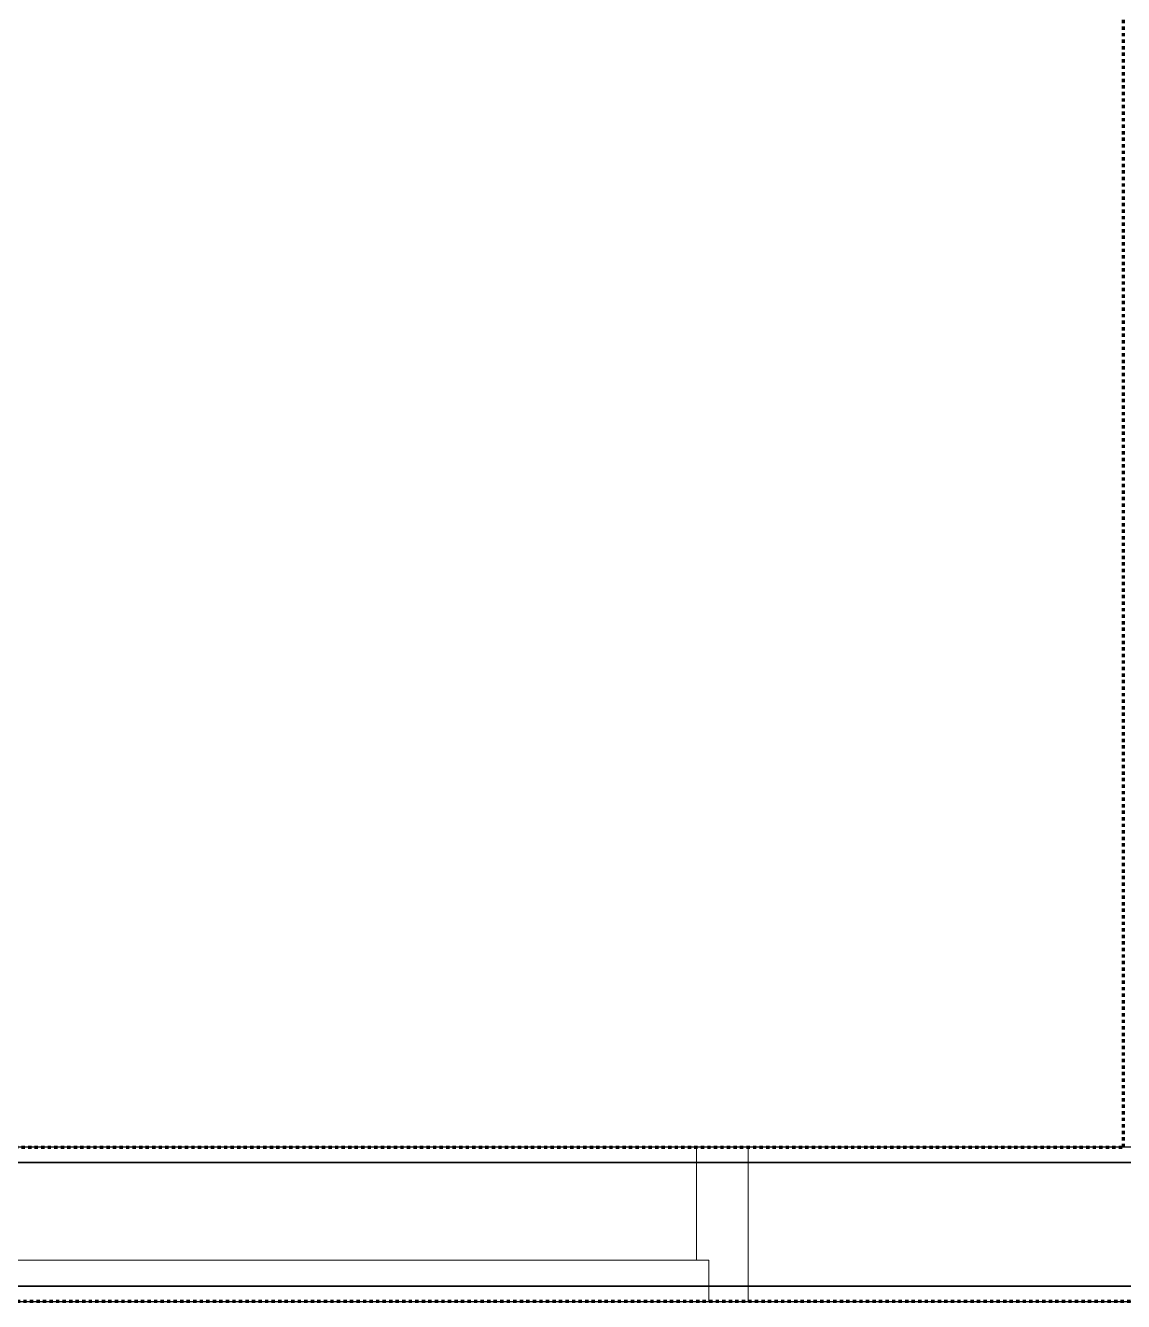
# Model space of a CAD drawing. Header units: millimetres. Extents: x -5300 to 98858, y -5196 to 93886.
# Drawn here: x 16397 to 17465, y 46335 to 47575 of the extents above; entities that cross this region are included whole.
import ezdxf

# ---------------------------------------------------------------- set-up
doc = ezdxf.new("R2010")
doc.units = ezdxf.units.MM
doc.linetypes.add('Штрих', pattern=[6.35, 3.175, -3.175])
doc.linetypes.add('Штрих_2_', pattern=[6.35, 3.175, -3.175])
for name, color, linetype, lineweight, true_color in [('_Разделитель помещений_', 4, 'Штрих', 70, 0x00ffff), ('Двери', 7, 'Continuous', 18, 0x7f7f7f), ('Обобщенные модели', 7, 'Continuous', 18, 0x7f7f7f), ('Стены', 7, 'Continuous', 18, 0x7f7f7f), ('Стены разрез', 7, 'Continuous', 50, 0x7f7f7f)]:
    doc.layers.add(name, color=color, linetype=linetype, lineweight=lineweight, true_color=true_color)

# ---------------------------------------------------------------- blocks, each defined once
blk = doc.blocks.new('СТВ_Перегородка_Кирпич 171644 - СТВ_Перегородка_Кирпич 2-247667-Подвал')
at = {"layer": 'Стены', "color": 254, "true_color": 0xd4d4d4}
blk.add_line((15750, 46350), (21250, 46350), dxfattribs=at)
blk = doc.blocks.new('СТВ_Перегородка_Кирпич 171644 - СТВ_Перегородка_Кирпич 171644-247664-Подвал')
at = {"layer": 'Стены', "color": 254, "true_color": 0xd4d4d4}
for p, q in [((16000, 46485), (17100, 46485)), ((17100, 46485), (17100, 46485)), ((17100, 46470), (17100, 46485)), ((16000, 46470), (17100, 46470)), ((17100, 46470), (16000, 46470)), ((17100, 46470), (17100, 46470)), ((17100, 46350), (17100, 46470)), ((17100, 46470), (17100, 46470)), ((16000, 46350), (17100, 46350)), ((17100, 46350), (16000, 46350)), ((17100, 46350), (17100, 46350)), ((17100, 46335), (17100, 46350)), ((17100, 46350), (17100, 46350)), ((17100, 46335), (16000, 46335)), ((17100, 46335), (17100, 46335))]:
    blk.add_line(p, q, dxfattribs=at)
at = {"layer": 'Стены разрез', "color": 254, "lineweight": 25, "true_color": 0xd4d4d4}
for p, q in [((17480, 46485), (15765, 46485)), ((21250, 46470), (15750, 46470)), ((15765, 46470), (17480, 46470)), ((21250, 46350), (15750, 46350)), ((15750, 46350), (21250, 46350)), ((15750, 46335), (21250, 46335))]:
    blk.add_line(p, q, dxfattribs=at)
blk.add_blockref('СТВ_Перегородка_Кирпич 171644 - СТВ_Перегородка_Кирпич 2-247667-Подвал', (0, 0))
blk = doc.blocks.new('Д-5 171702 - Д-5-247725-Подвал')
at = {"layer": 'Двери', "color": 254, "true_color": 0xd4d4d4}
for p, q in [((17100, 46485), (16000, 46485)), ((16000, 46485), (17100, 46485)), ((16050, 46485), (17050, 46485)), ((17050, 46485), (16050, 46485)), ((17100, 46485), (17050, 46485)), ((17050, 46485), (17050, 46375)), ((17100, 46485), (17050, 46485)), ((17050, 46485), (17050, 46485)), ((17050, 46485), (17100, 46485)), ((17050, 46375), (17050, 46485)), ((17050, 46485), (17050, 46485)), ((17050, 46485), (17050, 46375)), ((17050, 46375), (17050, 46485)), ((17050, 46485), (17100, 46485)), ((17050, 46375), (17050, 46485)), ((17050, 46485), (17100, 46485)), ((17050, 46485), (17050, 46375)), ((17100, 46485), (17050, 46485)), ((17100, 46335), (17100, 46485)), ((17100, 46335), (17100, 46485)), ((17100, 46485), (17100, 46485)), ((17100, 46485), (17100, 46335)), ((17100, 46485), (17100, 46485)), ((17100, 46485), (17100, 46335)), ((17100, 46485), (17100, 46335)), ((17100, 46335), (17100, 46485)), ((17100, 46485), (17100, 46485)), ((17100, 46485), (17100, 46335)), ((17100, 46335), (17100, 46485)), ((17100, 46485), (17100, 46485)), ((16038, 46375), (17062, 46375)), ((17062, 46375), (16038, 46375)), ((16038, 46375), (17062, 46375)), ((17062, 46375), (16038, 46375)), ((16038, 46375), (17062, 46375)), ((17062, 46375), (16038, 46375)), ((16050, 46375), (17050, 46375)), ((17050, 46375), (16050, 46375)), ((17050, 46375), (17062, 46375)), ((17050, 46375), (17050, 46375)), ((17050, 46375), (17050, 46375)), ((17050, 46375), (17062, 46375)), ((17062, 46375), (17050, 46375)), ((17062, 46375), (17050, 46375)), ((17062, 46375), (17050, 46375)), ((17050, 46375), (17062, 46375)), ((17062, 46375), (17062, 46335)), ((17062, 46375), (17062, 46375)), ((17062, 46375), (17062, 46335)), ((17062, 46335), (17062, 46375)), ((17062, 46375), (17062, 46375)), ((17062, 46335), (17062, 46375)), ((17062, 46375), (17062, 46335)), ((17062, 46335), (17062, 46375)), ((17062, 46375), (17062, 46375)), ((17062, 46375), (17062, 46335)), ((17062, 46335), (17062, 46375)), ((17062, 46375), (17062, 46375)), ((17062, 46375), (17062, 46335)), ((17062, 46375), (17062, 46375)), ((17062, 46335), (17062, 46375)), ((17062, 46375), (17062, 46375)), ((17062, 46375), (17062, 46335)), ((17062, 46335), (17062, 46375)), ((16000, 46335), (17100, 46335)), ((16000, 46335), (17100, 46335)), ((17062, 46335), (16038, 46335)), ((17062, 46335), (16038, 46335)), ((17062, 46335), (16038, 46335)), ((17062, 46335), (16038, 46335)), ((16038, 46335), (17062, 46335)), ((16038, 46335), (17062, 46335)), ((17062, 46335), (17100, 46335)), ((17062, 46335), (17062, 46335)), ((17062, 46335), (17100, 46335)), ((17100, 46335), (17062, 46335)), ((17062, 46335), (17062, 46335)), ((17100, 46335), (17062, 46335)), ((17100, 46335), (17062, 46335)), ((17062, 46335), (17062, 46335)), ((17062, 46335), (17062, 46335)), ((17100, 46335), (17062, 46335)), ((17062, 46335), (17062, 46335)), ((17062, 46335), (17062, 46335)), ((17100, 46335), (17100, 46335)), ((17100, 46335), (17100, 46335)), ((17100, 46335), (17100, 46335)), ((17100, 46335), (17100, 46335))]:
    blk.add_line(p, q, dxfattribs=at)
blk = doc.blocks.new('Д-5 171702 - Д-5 171702-247729-Подвал')
blk.add_blockref('Д-5 171702 - Д-5-247725-Подвал', (0, 0))
blk = doc.blocks.new('ПОТ-2_3_0 - ПОТ-2_3_0-249938-Подвал')
at = {"layer": 'Обобщенные модели', "color": 254, "true_color": 0xd4d4d4}
for p, q in [((15765, 46485), (17465, 46485)), ((17465, 46485), (15765, 46485))]:
    blk.add_line(p, q, dxfattribs=at)

msp = doc.modelspace()

# ---------------------------------------------------------------- linework, layer by layer
at = {"layer": '_Разделитель помещений_', "color": 131, "linetype": 'Штрих_2_', "true_color": 0xaaffff}
for p, q in [((17465, 46485), (17465, 48870)), ((15765, 46485), (17465, 46485)), ((21250, 46335), (15750, 46335))]:
    msp.add_line(p, q, dxfattribs=at)

# ---------------------------------------------------------------- block references
at = {"layer": 'Двери', "color": 254, "true_color": 0xd4d4d4}
msp.add_blockref('Д-5 171702 - Д-5 171702-247729-Подвал', (0, 0), dxfattribs=at)
at = {"layer": 'Обобщенные модели', "color": 254, "true_color": 0xd4d4d4}
msp.add_blockref('ПОТ-2_3_0 - ПОТ-2_3_0-249938-Подвал', (0, 0), dxfattribs=at)
at = {"layer": 'Стены', "color": 254, "true_color": 0xd4d4d4}
msp.add_blockref('СТВ_Перегородка_Кирпич 171644 - СТВ_Перегородка_Кирпич 171644-247664-Подвал', (0, 0), dxfattribs=at)

doc.saveas('drawing.dxf')
